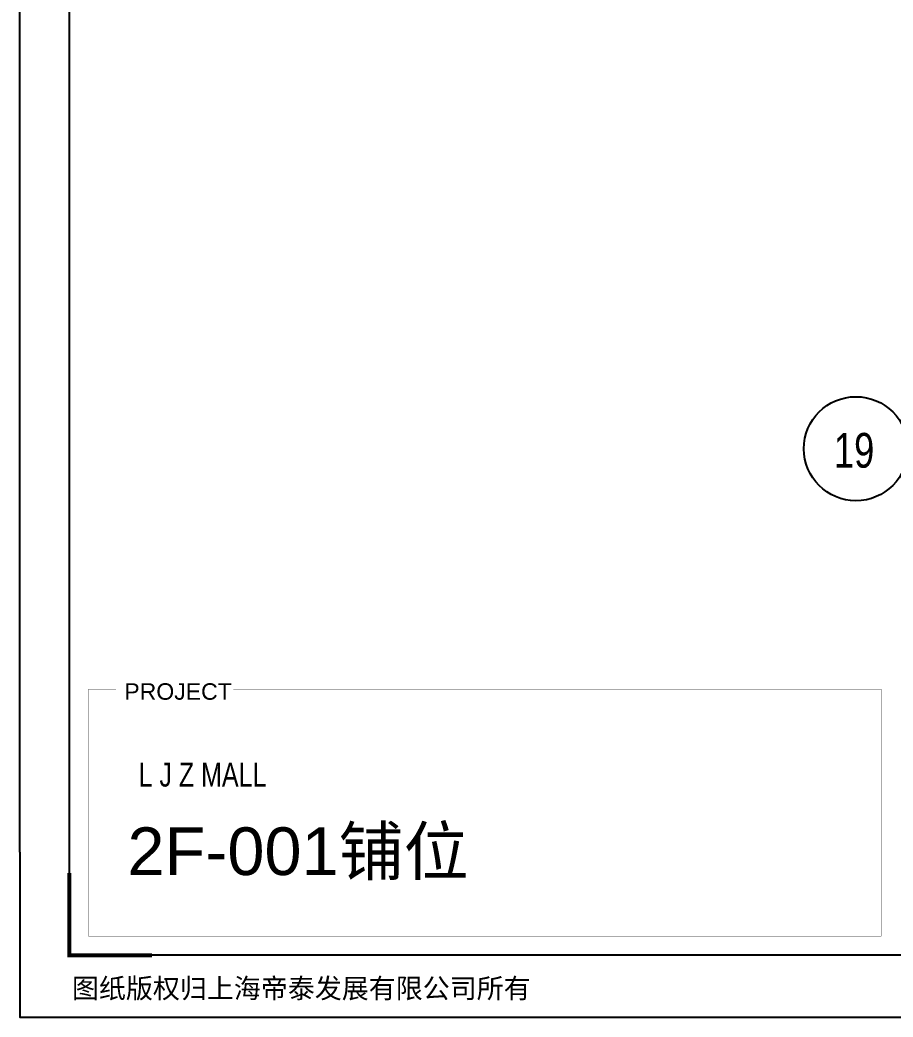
# Model space of a CAD drawing. Extents: x 30918 to 70834, y 132794 to 161021.
# Drawn here: x 30918 to 40985, y 132794 to 144296 of the extents above; entities that cross this region are included whole.
import ezdxf

# ---------------------------------------------------------------- set-up
doc = ezdxf.new("R2010")
doc.units = 0
doc.header["$LTSCALE"] = 1000
doc.layers.add('DIM', color=3, linetype='Continuous')
doc.layers.add('DIM TEXT', color=7, linetype='Continuous')
doc.styles.get("Standard").update_dxf_attribs({"font": 'arial.ttf', "width": 0.75})

msp = doc.modelspace()

# ---------------------------------------------------------------- linework, layer by layer
for points in [[(30917.7, 134694.7), (30917.7, 161020.7), (68933.7, 161020.7)], [(30917.7, 134694.7), (30917.7, 132793.9), (68933.7, 132793.9)]]:
    msp.add_lwpolyline(points)
msp.add_lwpolyline([(31487.9, 160307.9), (70264.2, 160307.9), (70264.2, 133506.7), (31487.9, 133506.7)], close=True)
for points, const_width in [([(33378.5, 136577.3), (40849, 136577.3), (40849, 133726.7), (31707.9, 133726.7), (31707.9, 136577.3), (32026.5, 136577.3)], 4.75), ([(31487.9, 134457.1), (31487.9, 133506.7), (32438.3, 133506.7)], 47.5)]:
    msp.add_lwpolyline(points, dxfattribs=dict(const_width=const_width))
at = {"layer": 'DIM'}
msp.add_circle((40556, 139350), 600, dxfattribs=at)

# ---------------------------------------------------------------- texts
for s, height, p in [('PROJECT', 190.08, (32121, 136454.3)), ('图纸版权归上海帝泰发展有限公司所有', 228.096, (31517, 133011.4))]:
    msp.add_text(s, height=height).set_placement(p)
at = {"insert": (32286.1, 135727.7), "char_height": 275, "attachment_point": 1}
msp.add_mtext_dynamic_manual_height_columns('L J Z MALL', width=7488.891, gutter_width=1.1, heights=[0], dxfattribs=at)
msp.add_attdef('2F-001铺位', (32157.3, 134432), '###############', height=550)
at = {"layer": 'DIM TEXT', "insert": (40768.4, 139531.9), "char_height": 400, "attachment_point": 3}
msp.add_mtext_dynamic_manual_height_columns('19', width=10456.675, gutter_width=2, heights=[0], dxfattribs=at)

doc.saveas('drawing.dxf')
